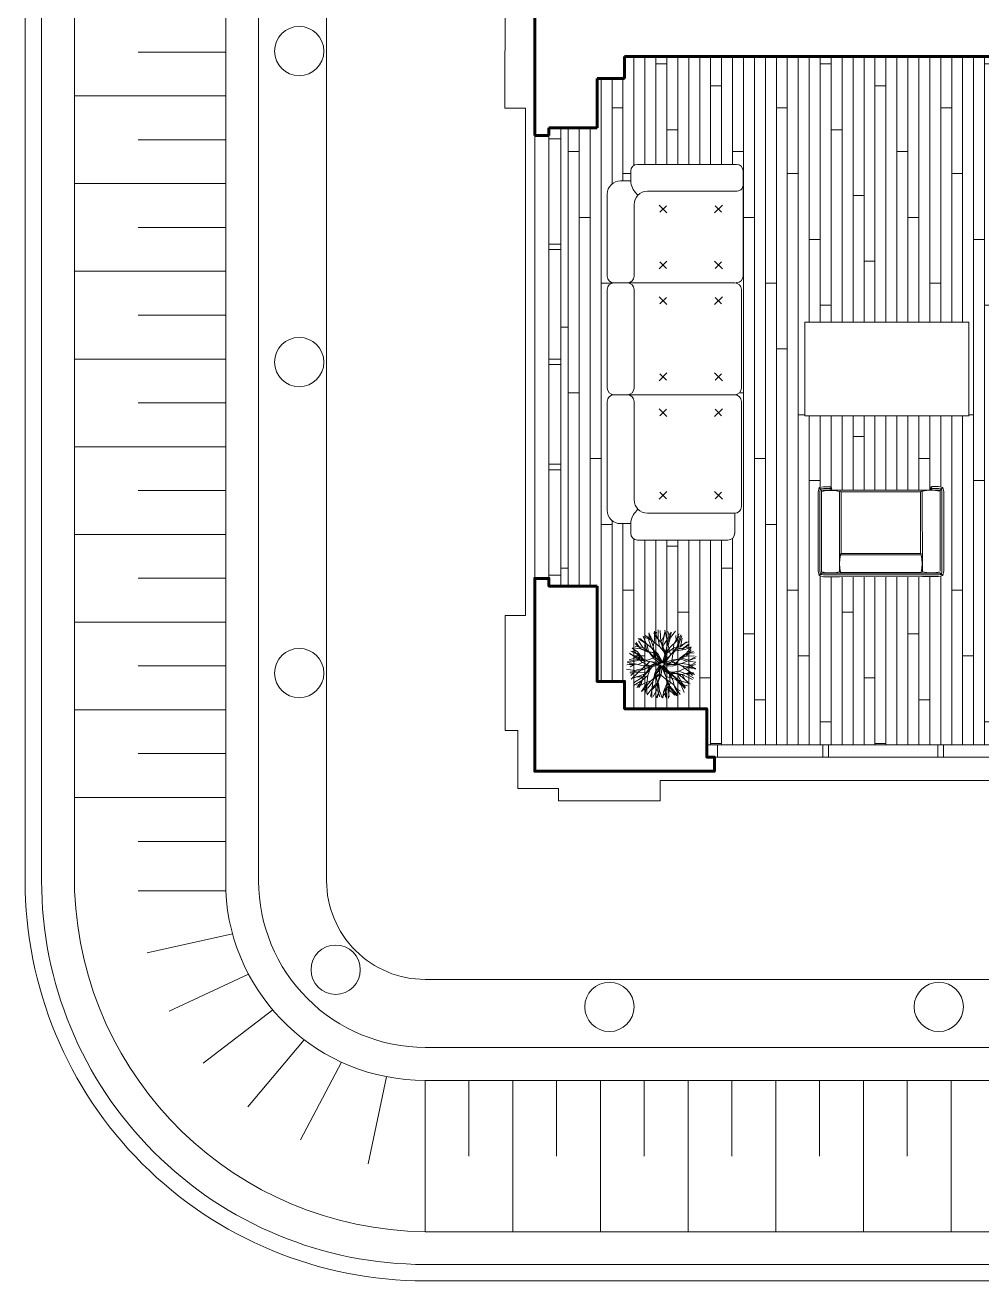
# Model space of a CAD drawing. Header units: millimetres. Extents: x 653176 to 972033, y 753746 to 925850.
# Drawn here: x 722004 to 730736, y 757299 to 768755 of the extents above; entities that cross this region are included whole.
import ezdxf

# ---------------------------------------------------------------- set-up
doc = ezdxf.new("R2010")
doc.units = ezdxf.units.MM
doc.header["$LTSCALE"] = 10
doc.layers.get('0').update_dxf_attribs({"color": 65, "lineweight": 25})
for name, color, linetype, lineweight in [('!_Цоколь', 2, 'Continuous', 30), ('!обводка помещений', 10, 'Continuous', 20), ('wall', 95, 'Continuous', 60), ('Y-DOOR', 3, 'Continuous', 0), ('АР-стилобат', 144, 'Continuous', 13), ('ГЕНПЛАН', 5, 'Continuous', 20), ('ГЕНПЛАН-озеленение', 74, 'Continuous', 20)]:
    doc.layers.add(name, color=color, linetype=linetype, lineweight=lineweight)

# ---------------------------------------------------------------- blocks, each defined once
blk = doc.blocks.new('дерев')
at = {"layer": 'ГЕНПЛАН-озеленение', "lineweight": 0}
for p, q in [((681427, 200663), (681382, 201799)), ((681714, 201880), (681900, 201045)), ((681851, 201956), (682028, 201326)), ((682169, 201541), (682006, 201821)), ((682028, 201326), (682152, 201896)), ((682306, 201313), (682132, 201947)), ((682169, 201541), (682223, 201835)), ((682434, 201214), (682574, 201916)), ((682522, 200867), (682588, 201852)), ((682732, 201375), (682537, 201913)), ((682555, 201360), (682860, 201814)), ((682942, 201064), (683042, 201790)), ((680686, 200450), (680262, 201063)), ((680596, 200307), (680282, 200896)), ((680845, 200361), (680322, 201144)), ((681009, 200613), (680429, 201271)), ((680797, 200784), (680472, 201097)), ((681101, 201176), (680627, 201521)), ((680797, 200784), (680697, 201213)), ((681435, 200855), (680946, 201500)), ((681022, 201528), (681289, 201192)), ((681427, 200663), (681101, 201176)), ((681190, 201178), (681182, 201644)), ((681895, 200638), (681289, 201192)), ((681705, 201105), (681391, 201693)), ((681574, 201367), (681411, 201690)), ((681782, 200022), (681435, 200855)), ((681435, 200855), (681781, 200184)), ((681900, 201045), (681574, 201367)), ((681705, 201105), (681895, 200638)), ((681781, 200184), (681900, 201045)), ((681800, 200872), (682169, 201541)), ((681900, 201045), (681871, 200333)), ((682028, 201326), (682069, 200744)), ((682069, 200744), (682434, 201214)), ((682522, 200867), (682306, 201313)), ((682434, 201214), (682984, 201772)), ((682592, 200026), (682522, 200867)), ((682522, 200867), (682669, 200085)), ((682667, 200805), (682732, 201375)), ((682667, 200805), (683068, 201339)), ((682942, 201064), (682970, 200598)), ((682970, 200598), (683279, 200994)), ((683482, 200989), (683025, 200654)), ((683044, 201290), (683445, 201732)), ((683065, 200608), (683044, 201290)), ((683065, 200608), (683478, 200954)), ((683068, 201339), (683312, 201709)), ((683279, 200994), (683451, 201572)), ((683279, 200994), (683822, 201243)), ((683478, 200954), (683670, 201500)), ((683478, 200954), (684004, 201183)), ((683743, 201441), (683482, 200989)), ((683717, 200611), (684121, 200963)), ((683755, 200804), (684051, 201171)), ((683768, 200166), (684346, 200871)), ((683812, 200637), (684225, 200982)), ((683919, 200787), (683960, 201115)), ((680299, 200031), (679833, 200103)), ((680308, 199716), (679846, 200057)), ((680415, 200164), (679910, 200349)), ((680232, 200182), (679927, 200053)), ((680845, 200361), (679945, 200509)), ((680485, 200095), (679979, 200268)), ((680596, 200307), (680059, 200533)), ((681150, 200139), (680299, 200031)), ((680975, 200202), (680415, 200164)), ((680834, 200330), (680485, 200095)), ((681072, 200353), (680596, 200307)), ((680686, 200450), (681265, 199954)), ((681339, 200486), (680797, 200784)), ((681456, 199916), (680845, 200361)), ((681265, 199954), (681009, 200613)), ((681681, 200131), (681072, 200353)), ((681265, 199954), (681494, 199438)), ((681681, 200131), (681339, 200486)), ((681339, 200486), (681706, 200191)), ((681456, 199916), (681427, 200663)), ((681824, 199720), (681681, 200131)), ((681706, 200191), (681895, 200638)), ((681895, 200638), (681766, 200166)), ((681766, 200166), (681892, 199797)), ((682122, 199467), (681782, 200022)), ((681893, 200330), (681801, 199764)), ((681871, 200333), (681853, 200035)), ((681853, 200035), (682219, 199500)), ((682069, 200744), (681893, 200330)), ((682182, 199569), (682314, 200216)), ((682219, 199500), (682592, 200026)), ((682223, 199523), (682475, 200371)), ((682314, 200216), (682667, 200805)), ((682391, 200149), (682314, 199549)), ((682728, 200008), (682361, 199526)), ((682644, 200066), (682383, 199804)), ((682496, 200315), (682391, 200149)), ((682475, 200371), (682403, 199905)), ((682403, 199905), (682644, 200066)), ((682475, 200371), (683065, 200608)), ((682667, 200805), (682479, 200357)), ((682479, 200357), (682761, 200485)), ((683025, 200654), (682496, 200315)), ((683206, 200006), (682644, 200066)), ((682669, 200085), (682970, 200598)), ((682970, 200598), (682728, 200008)), ((683077, 199860), (683768, 200166)), ((683151, 199557), (683647, 199974)), ((683924, 200259), (683206, 200006)), ((683206, 200006), (683905, 199898)), ((683423, 200013), (683755, 200804)), ((683565, 200133), (683812, 200637)), ((683629, 199676), (684158, 199996)), ((683647, 199974), (683845, 200408)), ((683746, 200191), (683717, 200611)), ((683768, 200166), (684707, 200227)), ((683845, 200408), (684310, 200760)), ((683845, 200408), (684512, 200386)), ((683905, 199898), (684764, 200071)), ((683924, 200259), (684667, 200320)), ((684158, 199996), (684592, 200121)), ((684158, 199996), (684580, 199868)), ((680233, 199172), (679650, 199298)), ((680179, 199168), (679736, 199195)), ((680308, 199716), (679739, 199610)), ((679753, 199702), (680275, 199702)), ((680372, 199523), (679786, 199384)), ((680480, 199197), (679802, 198920)), ((680372, 199523), (679885, 199869)), ((680842, 199088), (680179, 199168)), ((680814, 199531), (680233, 199172)), ((680275, 199702), (680793, 199474)), ((680814, 199531), (680308, 199716)), ((680842, 199088), (680316, 198859)), ((680870, 199454), (680372, 199523)), ((680480, 199197), (680870, 199454)), ((680793, 199474), (681352, 199185)), ((681314, 199139), (680814, 199531)), ((680842, 199088), (681324, 199149)), ((681529, 199077), (680842, 199088)), ((680860, 198931), (681465, 199450)), ((681554, 199412), (680860, 198931)), ((680870, 199454), (681502, 199539)), ((681465, 199450), (680870, 199454)), ((681324, 199149), (681073, 199329)), ((682174, 199344), (681314, 199139)), ((681314, 199139), (681754, 199310)), ((681352, 199185), (681549, 199177)), ((682106, 199411), (681456, 199916)), ((681456, 199916), (681913, 199647)), ((681494, 199438), (681851, 199343)), ((681754, 199310), (681494, 199438)), ((681502, 199539), (682102, 199462)), ((682155, 199286), (681529, 199077)), ((681549, 199177), (682106, 199411)), ((682196, 199352), (681554, 199412)), ((681801, 199764), (682223, 199523)), ((681913, 199647), (681801, 199764)), ((682102, 199462), (681824, 199720)), ((681851, 199343), (682122, 199467)), ((681892, 199797), (682182, 199569)), ((681915, 198768), (682196, 199352)), ((682273, 199285), (681963, 198713)), ((682103, 198921), (682155, 199286)), ((682177, 198859), (682174, 199344)), ((682221, 199014), (682177, 198859)), ((682287, 199270), (682203, 198901)), ((682330, 199300), (682218, 198483)), ((682218, 198483), (682221, 199014)), ((682517, 199112), (682273, 199285)), ((682521, 198712), (682287, 199270)), ((682314, 199549), (683077, 199860)), ((682811, 198933), (682330, 199300)), ((682982, 199456), (682335, 199407)), ((682335, 199407), (682605, 198821)), ((682773, 199637), (682353, 199392)), ((682353, 199392), (682961, 198750)), ((682383, 199804), (682355, 199507)), ((682355, 199507), (683006, 199524)), ((682361, 199526), (682723, 199638)), ((682756, 199542), (682414, 199404)), ((682414, 199404), (682908, 198966)), ((682613, 198756), (682517, 199112)), ((682961, 198750), (682594, 199045)), ((682594, 199045), (682613, 198756)), ((683077, 199860), (682616, 199597)), ((682616, 199597), (682773, 199637)), ((682723, 199638), (683151, 199557)), ((683138, 199466), (682756, 199542)), ((683217, 199274), (682773, 199637)), ((683231, 199291), (682982, 199456)), ((683006, 199524), (683901, 199408)), ((683077, 199860), (683738, 199511)), ((683483, 199118), (683138, 199466)), ((683901, 199408), (683146, 199444)), ((683146, 199444), (683833, 198910)), ((683151, 199557), (683629, 199676)), ((683629, 199676), (683190, 199505)), ((683190, 199505), (683483, 199118)), ((683487, 198915), (683217, 199274)), ((683833, 198910), (683231, 199291)), ((683483, 199118), (684265, 199366)), ((683982, 199050), (683483, 199118)), ((683733, 199084), (684128, 198429)), ((683738, 199511), (684346, 199536)), ((683738, 199511), (684745, 198982)), ((683833, 198910), (684275, 199031)), ((683901, 199408), (684704, 199509)), ((683982, 199050), (684649, 199027)), ((684690, 199429), (684265, 199366)), ((684275, 199031), (684636, 199011)), ((684303, 199459), (684710, 199233)), ((684346, 199536), (684881, 199775)), ((680605, 198682), (679846, 198879)), ((680418, 198714), (679871, 198751)), ((680605, 198682), (679926, 198452)), ((680316, 198859), (679947, 198421)), ((680860, 198931), (679975, 198496)), ((680582, 198522), (680121, 198054)), ((680710, 198275), (680155, 198097)), ((680453, 198289), (680172, 198188)), ((680253, 197806), (680710, 198275)), ((680453, 198289), (680293, 198008)), ((680388, 197726), (681017, 198303)), ((681218, 198304), (680453, 198289)), ((680860, 198931), (680582, 198522)), ((681194, 198601), (680605, 198682)), ((681585, 198085), (680624, 197478)), ((680710, 198275), (681194, 198601)), ((681064, 198105), (680711, 197538)), ((681017, 198303), (680901, 197861)), ((681017, 198303), (681649, 198635)), ((681823, 198632), (681017, 198303)), ((681064, 198105), (681372, 198503)), ((681194, 198601), (681641, 198655)), ((681372, 198503), (681196, 197701)), ((681585, 198085), (681303, 197546)), ((681372, 198503), (681846, 198627)), ((681854, 198563), (681372, 198503)), ((681963, 198713), (681415, 197996)), ((681415, 197996), (681823, 198632)), ((682218, 198483), (681585, 198085)), ((681641, 198655), (682177, 198859)), ((681649, 198635), (681915, 198768)), ((681918, 198571), (681782, 198097)), ((681782, 198097), (681854, 198563)), ((681782, 198097), (681795, 197479)), ((682280, 198299), (681837, 197748)), ((681846, 198627), (682103, 198921)), ((682203, 198901), (681918, 198571)), ((681918, 198571), (682031, 197933)), ((682218, 198483), (682138, 197732)), ((682140, 197550), (682280, 198299)), ((682178, 198108), (682696, 197424)), ((682280, 198299), (682613, 198756)), ((682910, 198207), (682521, 198712)), ((682605, 198821), (683368, 198460)), ((683368, 198460), (682617, 198724)), ((682617, 198724), (682910, 198207)), ((682903, 198759), (682811, 198933)), ((682961, 198750), (682872, 198120)), ((682872, 198120), (682964, 197589)), ((682872, 198120), (683473, 197797)), ((682932, 198131), (682903, 198759)), ((682908, 198966), (683241, 198366)), ((683328, 197998), (682910, 198207)), ((682910, 198207), (683100, 197741)), ((682948, 198753), (682917, 198445)), ((682993, 197568), (682932, 198131)), ((683241, 198366), (682948, 198753)), ((683241, 198366), (683703, 198025)), ((683241, 198366), (683503, 197752)), ((683368, 198460), (683862, 198424)), ((683368, 198460), (684187, 197911)), ((684012, 198659), (683487, 198915)), ((683487, 198915), (683712, 198363)), ((683712, 198363), (683921, 197608)), ((683712, 198363), (684250, 197891)), ((683778, 198185), (684019, 197694)), ((684649, 198654), (683833, 198910)), ((683862, 198424), (684498, 198258)), ((684646, 198497), (684012, 198659)), ((684012, 198659), (684444, 198266)), ((684128, 198429), (684452, 198431)), ((684128, 198429), (684355, 198236)), ((680901, 197861), (680703, 197558)), ((681258, 197623), (680858, 197383)), ((681038, 197302), (681196, 197701)), ((681415, 197996), (681101, 197250)), ((681303, 197546), (681242, 196964)), ((681795, 197479), (681474, 197178)), ((681837, 197748), (681558, 196917)), ((681795, 197479), (681687, 197041)), ((682138, 197732), (681721, 196888)), ((682140, 197550), (681821, 196876)), ((682309, 197544), (681956, 196977)), ((682031, 197933), (682309, 197544)), ((682138, 197732), (682459, 196879)), ((682170, 197738), (682548, 197554)), ((682210, 197924), (682523, 197459)), ((682309, 197544), (682381, 196966)), ((682523, 197459), (682616, 196928)), ((682548, 197554), (682651, 197028)), ((682600, 197291), (682863, 197092)), ((682696, 197424), (682867, 196985)), ((682964, 197589), (682900, 197019)), ((682964, 197589), (683341, 197150)), ((683254, 197116), (682993, 197568)), ((683100, 197741), (683044, 197147)), ((683100, 197741), (683513, 197304)), ((683328, 197998), (683907, 197549)), ((683473, 197797), (683655, 197228)), ((683503, 197752), (683702, 197355)), ((683703, 198025), (684267, 197925))]:
    blk.add_line(p, q, dxfattribs=at)
blk = doc.blocks.new('*U907')
at = {"color": 0, "linetype": 'ByBlock', "lineweight": -2}
for p, q in [((0.2, 0), (0.2, 0.345)), ((0.6, 0), (0.6, 0.345)), ((1, 0), (1, 0.345)), ((1.4, 0), (1.4, 0.345)), ((1.8, 0), (1.8, 0.345)), ((2.2, 0), (2.2, 0.345))]:
    blk.add_line(p, q, dxfattribs=at)
for points in [[(0, 0), (0, 0.69)], [(0.4, 0), (0.4, 0.69)], [(0.8, 0), (0.8, 0.69)], [(1.2, 0), (1.2, 0.69)], [(1.6, 0), (1.6, 0.69)], [(2, 0), (2, 0.69)], [(2.4, 0), (2.4, 0.69)]]:
    blk.add_lwpolyline(points, dxfattribs=at)
blk = doc.blocks.new('*U908')
at = {"color": 0, "linetype": 'ByBlock', "lineweight": -2}
for p, q in [((0.2, 0), (0.2, 0.4)), ((0.6, 0), (0.6, 0.4)), ((1, 0), (1, 0.4)), ((1.4, 0), (1.4, 0.4)), ((1.8, 0), (1.8, 0.4)), ((2.2, 0), (2.2, 0.4)), ((2.6, 0), (2.6, 0.4)), ((3, 0), (3, 0.4)), ((3.4, 0), (3.4, 0.4)), ((3.8, 0), (3.8, 0.4)), ((4.2, 0), (4.2, 0.4))]:
    blk.add_line(p, q, dxfattribs=at)
for points in [[(0, 0), (0, 0.69)], [(0.4, 0), (0.4, 0.69)], [(0.8, 0), (0.8, 0.69)], [(1.2, 0), (1.2, 0.69)], [(1.6, 0), (1.6, 0.69)], [(2, 0), (2, 0.69)], [(2.4, 0), (2.4, 0.69)], [(2.8, 0), (2.8, 0.69)], [(3.2, 0), (3.2, 0.69)], [(3.6, 0), (3.6, 0.69)], [(4, 0), (4, 0.69)]]:
    blk.add_lwpolyline(points, dxfattribs=at)
blk = doc.blocks.new('1 и 2 корпус')
at = {"layer": '!_Цоколь', "color": 250, "lineweight": 20, "ltscale": 100}
for points in [[(17661, -650), (17661, -3089), (-1569, -3089, -0.414214), (-3089, -1569), (-3089, 8050)], [(17041, -836), (17041, -2469), (-1569, -2469, -0.414214), (-2469, -1569), (-2469, 8050)]]:
    blk.add_lwpolyline(points, format="xyb", dxfattribs=at)
for centre in [(-2719, 6000), (-2719, 3163), (-2719, 326), (-2386, -2380), (112, -2719, -74), (3118, -2719, -74)]:
    blk.add_circle(centre, 225, dxfattribs=at)
at = {"color": 250, "lineweight": 20}
for p, q in [((-4769, 7430), (-4769, -1662)), ((-3389, 7430), (-3389, -1662)), ((-3389, -1662), (-4189, -1662)), ((-3326, -2052), (-4107, -2225)), ((-3180, -2420), (-3906, -2757)), ((-2959, -2747), (-3595, -3233)), ((-2672, -3019), (-3188, -3630)), ((-2333, -3223), (-2706, -3931)), ((-1923, -3356), (-2089, -4150)), ((-1570, -3390), (16914, -3390)), ((-1570, -4770), (16332, -4770))]:
    blk.add_line(p, q, dxfattribs=at)
for centre, radius, start, end in [((-1534, -1533), 3237, 182.2812, 269.3671), ((-1572, -1570), 1820, 182.8822, 270.0483)]:
    blk.add_arc(centre, radius, start, end, dxfattribs=at)
at = {"layer": 'ГЕНПЛАН', "color": 250, "lineweight": 20}
for p, q in [((-1608, -5069), (16198, -5069)), ((-1608, -5219), (16763, -5219))]:
    blk.add_line(p, q, dxfattribs=at)
for points in [[(-5219, 7430), (-5220, -1569)], [(-5070, 7430), (-5070, -1599)]]:
    blk.add_lwpolyline(points, dxfattribs=at)
for points in [[(-5220, -1569, 0.414214), (-1570, -5219, 0.414214)], [(-5070, -1569, 0.414214), (-1570, -5069)]]:
    blk.add_lwpolyline(points, format="xyb", dxfattribs=at)
at = {"color": 250, "lineweight": 20, "zscale": 1999.999999999998}
for name, p, xscale, yscale, rotation in [('*U908', (-3389, 7191), -1999.999999999994, 1999.999999999994, 90), ('*U907', (-1570, -3390), -1999.999999999995, 1999.999999999995, 179.9999999999992)]:
    blk.add_blockref(name, p, dxfattribs=dict(at, xscale=xscale, yscale=yscale, rotation=rotation))

msp = doc.modelspace()

# ---------------------------------------------------------------- hatches: boundary and pattern name
at = {"layer": 'Y-DOOR', "lineweight": 5}
h = msp.add_hatch(dxfattribs=at)
h.set_pattern_fill('WOODS_BOARD', color=256, scale=100, angle=90, pattern_type=2)
h.set_pattern_definition([(90, (-40, 2e-15), (-100, 6e-15), []), (180, (-40, 2e-15), (-400, -400), [100, -1400]), (180, (-240, 600), (-400, -400), [100, -1400])])
h.paths.add_polyline_path([(732098.5, 765323.1), (732089.7, 765281.9), (732024.4, 765151.3), (731686.2, 764474.3), (731621, 764343.7), (731593.4, 764311.8), (731550.9, 764324.3), (730907.8, 764645.5), (730876.1, 764671.2), (730876.1, 764671.2), (730886.1, 764710.7), (730911.5, 764761.7), (730911.7, 764764.3), (730923, 764774.2), (730922.1, 764772.4), (730934.5, 764771.6), (730934.3, 764771.2), (730937.9, 764767.1), (730945.9, 764758), (731352.8, 765572.6), (731339.1, 765573.6), (731334.8, 765573.9), (731326.3, 765583.8), (731327.2, 765596.1), (731329.2, 765597.9), (731354.6, 765648.8), (731380.3, 765680.5), (731419.9, 765670.6), (732063, 765349.5), (732098.5, 765323.1)], flags=16)
h.paths.add_polyline_path([(730939.8, 764745.8), (730940.1, 764741.6), (730941.3, 764744.5), (730941.7, 764749.5)], flags=0)
h.paths.add_polyline_path([(730930.4, 764763.3), (730912.6, 764727.7), (730900.6, 764703.5), (730891.5, 764676.3), (730915.1, 764660), (731558.2, 764338.8), (731589.4, 764327.5), (731589.4, 764327.5), (731585.4, 764343.2), (731575, 764348.5), (731574.6, 764348), (730917, 764676.4), (730907.8, 764681.7), (730917.2, 764677), (730917, 764676.4), (731574.6, 764348), (731598.9, 764381.2), (731619.1, 764416.5), (731635.1, 764453.8), (731647.1, 764493.1), (730989.5, 764821.5), (730965.2, 764788.3), (730943.8, 764750.9)], flags=0)
h.paths.add_polyline_path([(731357.6, 765578.5), (731357.1, 765578.6), (731355.6, 765575.1)], flags=0)
h.paths.add_polyline_path([(731335.3, 765573.9), (731335.3, 765573.9), (731335.3, 765573.9)], flags=0)
h.paths.add_polyline_path([(731330.5, 765589.9), (731329.9, 765599.3), (731326.9, 765593.3)], flags=0)
h.paths.add_polyline_path([(731390.9, 765648.9), (731357.1, 765581.1), (731347.7, 765573), (731351, 765579.7), (731358.9, 765584.8), (731390.8, 765648.7), (731390.8, 765648.9)], flags=0)
h.paths.add_polyline_path([(731662.2, 764498.7), (731617.4, 764512.3), (731580.1, 764528.3), (731544.9, 764548.5), (731511.7, 764572.8), (731840.2, 765230.4), (731879.5, 765218.5), (731916.8, 765202.4), (731952.1, 765182.3), (731989.8, 765154.7)], flags=0)
h.paths.add_polyline_path([(731828.1, 765230.4), (731504.4, 764582.4), (731001.5, 764833.5), (731325.2, 765481.5)], flags=0)
h.paths.add_polyline_path([(734958.4, 764416.4), (735312.2, 764416.4, -0.1280666), (735513.8, 764765.5), (735336.9, 765071.9), (735705, 765284.4), (735881.8, 764978, -0.1280666), (736285, 764978), (736461.9, 765284.4), (736830, 765071.9), (736653.1, 764765.5, -0.1280666), (736854.7, 764416.4), (737208.4, 764416.4), (737208.4, 763991.4), (736854.7, 763991.4, -0.1280666), (736653.1, 763642.2), (736830, 763335.8), (736461.9, 763123.3), (736285, 763429.7, -0.1280666), (735881.8, 763429.7), (735705, 763123.3), (735336.9, 763335.8), (735513.8, 763642.2, -0.1280666), (735312.2, 763991.4), (734958.4, 763991.4)], flags=16)
h.paths.add_polyline_path([(730918.7, 764765.4), (730910.8, 764760.3), (730913.8, 764766.3)], flags=0)
h.paths.add_polyline_path([(730617.2, 765189.4), (729121.5, 765189.4), (729121.5, 766046.2), (730617.2, 766046.2)], flags=16)
h.paths.add_polyline_path([(731697.1, 768215.8), (731697.1, 768248.2), (733692.8, 768248.2), (733692.8, 768215.8)], flags=16)
h.paths.add_polyline_path([(730378.2, 764536), (730387, 764496.1), (730387.7, 763777.3), (730380, 763733.7), (730380, 763733.7), (730339.2, 763723.2), (730193.2, 763723.1), (729436.4, 763722.6), (729290.4, 763722.4), (729249.5, 763732.9), (729241.8, 763776.4), (729241.1, 764495.3), (729249.9, 764535.1), (729249.9, 764535.1), (729289.7, 764543.9), (729346.7, 764544), (729349.1, 764545), (729363, 764539.3), (729361, 764539.3), (729365.8, 764527.8), (729365.4, 764527.8), (729363.3, 764522.8), (729358.7, 764511.6), (730269.4, 764512.3), (730264.1, 764525), (730262.5, 764529), (730267.5, 764541), (730278.9, 764545.7), (730281.4, 764544.7), (730338.3, 764544.7)], flags=16)
h.paths.add_polyline_path([(729345.1, 764511.5), (729341.5, 764509.4), (729344.7, 764509.6), (729349.2, 764511.5)], flags=0)
h.paths.add_polyline_path([(729356.6, 764527.8), (729316.8, 764527.7), (729289.7, 764527.7), (729261.4, 764523.7), (729257.3, 764495.3), (729258, 763776.4), (729261.8, 763743.5), (729261.8, 763743.5), (729274.1, 763754), (729274.1, 763765.7), (729273.5, 763765.8), (729272.9, 764500.9), (729273.5, 764511.5), (729273.5, 764501), (729272.9, 764500.9), (729273.5, 763765.8), (729314.1, 763759), (729354.6, 763756.7), (729395.2, 763759), (729435.7, 763766), (729435, 764501), (729394.5, 764507.9), (729351.5, 764510.3)], flags=0)
h.paths.add_polyline_path([(730276.8, 764510.6), (730276.6, 764511.1), (730272.8, 764510.8)], flags=0)
h.paths.add_polyline_path([(730262.7, 764528.5), (730262.7, 764528.5), (730262.7, 764528.5)], flags=0)
h.paths.add_polyline_path([(730274.9, 764539.9), (730283, 764544.7), (730276.3, 764544.7)], flags=0)
h.paths.add_polyline_path([(730354.6, 764512.3), (730278.9, 764512.2), (730267.4, 764517), (730274.9, 764517), (730283, 764512.3), (730354.5, 764512.3), (730354.6, 764512.4)], flags=0)
h.paths.add_polyline_path([(730175.6, 764496.2), (730176.1, 763934.1), (729451.8, 763933.5), (729451.2, 764495.6)], flags=0)
h.paths.add_polyline_path([(729447.5, 763755), (729439.6, 763801.1), (729437.3, 763841.6), (729439.5, 763882.2), (729446.4, 763922.7), (730181.5, 763923.3), (730188.4, 763882.7), (730190.7, 763842.2), (730188.5, 763801.7), (730180.7, 763755.5)], flags=0)
h.paths.add_polyline_path([(729345.1, 764544), (729351.8, 764544), (729353.2, 764539.2)], flags=0)
h.paths.add_polyline_path([(728540.9, 765444.1, -0.3377328), (728495.9, 765385.1), (728495.9, 765380.8, -0.3377328), (728540.9, 765321.7), (728540.9, 764975), (728540.9, 764362.9, -0.4142136), (728479.7, 764301.7), (728479.7, 764118.1, -0.4142136), (728418.4, 764056.9), (727592.4, 764056.9, -0.4142136), (727531.2, 764118.1), (727531.2, 764195.2, -0.015524), (727531.5, 764206.6), (727439.2, 764206.6, -0.4142136), (727316.8, 764329), (727316.8, 764975), (727316.8, 765321.7, -0.4142136), (727378, 765382.9, -0.4142136), (727316.8, 765444.1), (727316.8, 765750.2), (727316.8, 766341.8, -0.4142136), (727378, 766403, -0.4142136), (727316.8, 766464.2), (727316.8, 767212.2, -0.4142136), (727439.2, 767334.6), (727531.5, 767334.6, -0.015524), (727531.2, 767346), (727531.2, 767423.1, -0.4142136), (727592.4, 767484.3), (728495.9, 767484.3, -0.4142136), (728557.1, 767423.1), (728557.1, 767306.6, -0.0506799), (728557.1, 767294.2), (728557.1, 766772.4), (728557.1, 766466.4, -0.4142136), (728495.9, 766405.1), (728495.9, 766400.8, -0.3377328), (728540.9, 766341.8), (728540.9, 765750.2)], flags=16)
h.paths.add_polyline_path([(732233.1, 766539.6), (732896.8, 766539.6), (732946.4, 766725), (732282.8, 766725)], flags=24)
h.paths.add_polyline_path([(732558.4, 768017.8), (732823.2, 768017.8), (732872.9, 768203.2), (732608, 768203.2)], flags=24)
edge = h.paths.add_edge_path()
edge.add_line((731424.5, 768467.4), (727474.5, 768467.4))
edge.add_line((727474.5, 768467.4), (727474.5, 768267.6))
edge.add_line((727474.5, 768267.6), (727224.5, 768267.6))
edge.add_line((727224.5, 768267.6), (727224.5, 767817.6))
edge.add_line((727224.5, 767817.6), (726894.5, 767817.6))
edge.add_line((726894.5, 767817.6), (726894.5, 763637.6))
edge.add_line((726894.5, 763637.6), (727224.5, 763637.6))
edge.add_line((727224.5, 763637.6), (727224.5, 762767.6))
edge.add_line((727224.5, 762767.6), (727474.5, 762767.6))
edge.add_line((727474.5, 762767.6), (727474.5, 762517.6))
edge.add_line((727474.5, 762517.6), (728224.5, 762517.6))
edge.add_line((728224.5, 762517.6), (728224.5, 762187.6))
edge.add_line((728224.5, 762187.6), (732404.5, 762187.6))
edge.add_line((732404.5, 762187.6), (732404.5, 762517.6))
edge.add_line((732404.5, 762517.6), (733574.5, 762517.6))
edge.add_line((733574.5, 762517.6), (733574.5, 762767.6))
edge.add_line((733574.5, 762767.6), (734074.5, 762767.6))
edge.add_line((734074.5, 762767.6), (734074.5, 762517.6))
edge.add_line((734074.5, 762517.6), (734414.5, 762517.6))
edge.add_line((734414.5, 762517.6), (734414.5, 762187.6))
edge.add_line((734414.5, 762187.6), (738594.5, 762187.6))
edge.add_line((738594.5, 762187.6), (738594.5, 762517.6))
edge.add_line((738594.5, 762517.6), (739240.9, 762517.6))
edge.add_line((739240.9, 762517.6), (739240.9, 762736.2))
edge.add_line((739240.9, 762736.2), (739234.1, 762737.9))
edge.add_line((739234.1, 762737.9), (739219, 762755.1))
edge.add_line((739219, 762755.1), (739222.5, 762761.6))
edge.add_line((739222.5, 762761.6), (739213.7, 762786.2))
edge.add_line((739213.7, 762786.2), (739210.6, 762815.1))
edge.add_line((739210.6, 762815.1), (739215, 762856.4))
edge.add_line((739215, 762856.4), (739207.2, 762835.5))
edge.add_line((739207.2, 762835.5), (739208.6, 762848))
edge.add_line((739208.6, 762848), (739219, 762875.2))
edge.add_line((739219, 762875.2), (739240.9, 762900))
edge.add_line((739240.9, 762900), (739240.9, 763160.8))
edge.add_line((739240.9, 763160.8), (739231, 763159.5))
edge.add_line((739231, 763159.5), (739231, 763159.5))
edge.add_line((739231, 763159.5), (739216.2, 763157.8))
edge.add_line((739216.2, 763157.8), (739202.9, 763156.4))
edge.add_line((739202.9, 763156.4), (739200.3, 763176.2))
edge.add_line((739200.3, 763176.2), (739207, 763179.9))
edge.add_line((739207, 763179.9), (739231, 763177.4))
edge.add_line((739231, 763177.4), (739231, 763177.3))
edge.add_line((739231, 763177.3), (739240.9, 763175.9))
edge.add_line((739240.9, 763175.9), (739240.9, 763656.1))
edge.add_line((739240.9, 763656.1), (739240.7, 763656.1))
edge.add_line((739240.7, 763656.1), (739240.7, 763850.8))
edge.add_line((739240.7, 763850.8), (739228.7, 763850.8))
edge.add_line((739228.7, 763850.8), (739228.7, 763882.4))
edge.add_line((739228.7, 763882.4), (739230.1, 763956.1))
edge.add_line((739230.1, 763956.1), (739228.7, 763956.1))
edge.add_line((739228.7, 763956.1), (739228.7, 764000.4))
edge.add_line((739228.7, 764000.4), (739230.3, 764000))
edge.add_line((739230.3, 764000), (739215.2, 764017.1))
edge.add_line((739215.2, 764017.1), (739204.8, 764044.4))
edge.add_line((739204.8, 764044.4), (739201.1, 764077.2))
edge.add_line((739201.1, 764077.2), (739204.8, 764110.1))
edge.add_line((739204.8, 764110.1), (739215.2, 764137.3))
edge.add_line((739215.2, 764137.3), (739230.3, 764154.5))
edge.add_line((739230.3, 764154.5), (739240.7, 764157.1))
edge.add_line((739240.7, 764157.1), (739240.7, 764166.6))
edge.add_line((739240.7, 764166.6), (739228.7, 764166.6))
edge.add_line((739228.7, 764166.6), (739228.7, 764198.2))
edge.add_line((739228.7, 764198.2), (739231.6, 764271.8))
edge.add_line((739231.6, 764271.8), (739228.7, 764271.8))
edge.add_line((739228.7, 764271.8), (739228.7, 764303.4))
edge.add_line((739228.7, 764303.4), (739241.1, 764504.4))
edge.add_line((739241.1, 764504.4), (739241.1, 764680.9))
edge.add_line((739241.1, 764680.9), (739230.7, 764683.6))
edge.add_line((739230.7, 764683.6), (739215.6, 764700.7))
edge.add_line((739215.6, 764700.7), (739205.2, 764728))
edge.add_line((739205.2, 764728), (739201.5, 764760.8))
edge.add_line((739201.5, 764760.8), (739205.2, 764793.7))
edge.add_line((739205.2, 764793.7), (739215.6, 764820.9))
edge.add_line((739215.6, 764820.9), (739230.7, 764838.1))
edge.add_line((739230.7, 764838.1), (739241.1, 764840.7))
edge.add_line((739241.1, 764840.7), (739241.1, 765207.2))
edge.add_line((739241.1, 765207.2), (739230.7, 765209.8))
edge.add_line((739230.7, 765209.8), (739215.6, 765226.9))
edge.add_line((739215.6, 765226.9), (739205.2, 765254.2))
edge.add_line((739205.2, 765254.2), (739201.5, 765287))
edge.add_line((739201.5, 765287), (739205.2, 765319.9))
edge.add_line((739205.2, 765319.9), (739215.6, 765347.2))
edge.add_line((739215.6, 765347.2), (739230.7, 765364.3))
edge.add_line((739230.7, 765364.3), (739241.1, 765366.9))
edge.add_line((739241.1, 765366.9), (739241.1, 765499))
edge.add_line((739241.1, 765499), (739227.3, 765519.7))
edge.add_line((739227.3, 765519.7), (739204.7, 765519.7))
edge.add_line((739204.7, 765519.7), (739205.5, 765530.2))
edge.add_line((739205.5, 765530.2), (739231.3, 765530.2))
edge.add_line((739231.3, 765530.2), (739233.1, 765539.2))
edge.add_line((739233.1, 765539.2), (739241.8, 765552.4))
edge.add_line((739241.8, 765552.4), (739241.8, 765680.7))
edge.add_line((739241.8, 765680.7), (739231.5, 765683.3))
edge.add_line((739231.5, 765683.3), (739216.3, 765700.5))
edge.add_line((739216.3, 765700.5), (739205.9, 765727.7))
edge.add_line((739205.9, 765727.7), (739202.3, 765760.6))
edge.add_line((739202.3, 765760.6), (739205.9, 765793.4))
edge.add_line((739205.9, 765793.4), (739216.3, 765820.6))
edge.add_line((739216.3, 765820.6), (739231.5, 765837.8))
edge.add_line((739231.5, 765837.8), (739241.8, 765840.4))
edge.add_line((739241.8, 765840.4), (739241.8, 766097.6))
edge.add_line((739241.8, 766097.6), (739231.5, 766100.3))
edge.add_line((739231.5, 766100.3), (739216.3, 766117.4))
edge.add_line((739216.3, 766117.4), (739205.9, 766144.6))
edge.add_line((739205.9, 766144.6), (739202.3, 766177.5))
edge.add_line((739202.3, 766177.5), (739205.9, 766210.3))
edge.add_line((739205.9, 766210.3), (739216.3, 766237.5))
edge.add_line((739216.3, 766237.5), (739231.5, 766254.7))
edge.add_line((739231.5, 766254.7), (739241.8, 766257.3))
edge.add_line((739241.8, 766257.3), (739241.8, 766397.6))
edge.add_line((739241.8, 766397.6), (739214.5, 766397.6))
edge.add_line((739214.5, 766397.6), (739214.5, 768766.6))
edge.add_line((739214.5, 768766.6), (738414.6, 769228.4))
edge.add_arc((739068.6, 768767.6), 800, 144.83153, 180)
edge.add_arc((737468.6, 768767.6), 800, 360, 395.16847)
edge.add_line((738122.6, 769228.4), (737324.5, 768767.6))
edge.add_line((737324.5, 768767.6), (737324.5, 768667.6))
edge.add_line((737324.5, 768667.6), (737074.5, 768667.6))
edge.add_line((737074.5, 768667.6), (737074.5, 768067.6))
edge.add_line((737074.5, 768067.6), (734074.5, 768067.6))
edge.add_line((734074.5, 768067.6), (734074.5, 766306.4))
edge.add_line((734074.5, 766306.4), (731276.6, 766306.4))
edge.add_line((731276.6, 766306.4), (731276.6, 768256.4))
edge.add_line((731276.6, 768256.4), (734074.5, 768256.4))
edge.add_line((734074.5, 768256.4), (734074.5, 768267.6))
edge.add_line((734074.5, 768267.6), (731424.5, 768267.6))
edge.add_line((731424.5, 768267.6), (731424.5, 768467.4))

# ---------------------------------------------------------------- linework, layer by layer
at = {"layer": '!обводка помещений', "color": 7}
for p, q in [((726654.5, 769297.6), (726654.5, 767747.6)), ((726894.5, 767817.6), (726974.5, 767817.6)), ((726654.5, 767747.6), (726654.5, 763707.6)), ((726654.5, 763707.6), (726654.5, 761947.6)), ((726654.5, 763707.6), (726784.5, 763707.6)), ((727224.5, 763637.6), (727224.5, 762767.6)), ((727474.5, 762517.6), (728224.5, 762517.6)), ((728224.5, 762187.6), (728224.5, 762517.6)), ((728294.5, 761947.6), (728294.5, 762077.6)), ((726654.5, 761947.6), (728294.5, 761947.6))]:
    msp.add_line(p, q, dxfattribs=at)
at = {"layer": '!обводка помещений', "color": 7, "linetype": 'Continuous'}
for p, q in [((726784.5, 767717.6), (726894.5, 767717.6)), ((726784.5, 767717.6), (726894.5, 767717.6)), ((726784.5, 763737.6), (726894.5, 763737.6)), ((726784.5, 763737.6), (726894.5, 763737.6)), ((728324.5, 762187.6), (728324.5, 762077.6)), ((728324.5, 762187.6), (728324.5, 762077.6))]:
    msp.add_line(p, q, dxfattribs=at)
at = {"layer": '!обводка помещений', "lineweight": 13}
for p, q in [((727592.4, 767484.3), (728495.9, 767484.3)), ((727439.2, 767334.6), (727531.5, 767334.6)), ((727531.2, 767346), (727531.2, 767423.1)), ((727316.8, 766464.2), (727316.8, 767212.2)), ((728502.4, 767239.5), (727684, 767239.5)), ((728557.1, 767303.6), (728557.1, 766772.4)), ((727561.6, 767117.1), (727561.6, 766770.2)), ((727862, 767041), (727791.4, 767111.6)), ((727857.6, 767107.1), (727798, 767047.6)), ((728296.7, 767041), (728367.3, 767111.6)), ((728301.2, 767107.1), (728360.7, 767047.6)), ((727561.6, 766770.2), (727561.6, 766464.2)), ((728557.1, 766772.4), (728557.1, 766466.4)), ((727862, 766601.4), (727791.4, 766530.9)), ((727857.6, 766535.3), (727798, 766594.8)), ((728296.7, 766601.4), (728367.3, 766530.9)), ((728301.2, 766535.3), (728360.7, 766594.8)), ((728479.7, 766403), (727378, 766403)), ((727316.8, 765750.2), (727316.8, 766341.8)), ((727561.6, 766341.8), (727561.6, 765750.2)), ((728540.9, 766341.8), (728540.9, 765750.2)), ((727862, 766204.5), (727791.4, 766275)), ((727857.6, 766270.6), (727798, 766211.1)), ((728296.7, 766204.5), (728367.3, 766275)), ((728301.2, 766270.6), (728360.7, 766211.1)), ((727316.8, 765444.1), (727316.8, 765750.2)), ((727561.6, 765444.1), (727561.6, 765750.2)), ((728540.9, 765750.2), (728540.9, 765444.1)), ((727862, 765581.4), (727791.4, 765510.9)), ((727857.6, 765515.3), (727798, 765574.8)), ((728296.7, 765581.4), (728367.3, 765510.9)), ((728301.2, 765515.3), (728360.7, 765574.8)), ((727316.8, 764975), (727316.8, 765321.7)), ((727561.6, 764975), (727561.6, 765321.7)), ((727862, 765184.5), (727791.4, 765255)), ((727857.6, 765250.6), (727798, 765191.1)), ((728296.7, 765184.5), (728367.3, 765255)), ((728301.2, 765250.6), (728360.7, 765191.1)), ((728540.9, 765321.7), (728540.9, 764975)), ((727316.8, 764329), (727316.8, 764975)), ((727561.6, 764424.1), (727561.6, 764975)), ((728540.9, 764975), (728540.9, 764362.9)), ((727862, 764500.2), (727791.4, 764429.6)), ((727857.6, 764434.1), (727798, 764493.6)), ((728296.7, 764500.2), (728367.3, 764429.6)), ((728301.2, 764434.1), (728360.7, 764493.6)), ((729241.1, 764495.3), (729249.9, 764535.1)), ((729241.1, 764495.3), (729241.8, 763776.4)), ((729249.9, 764535.1), (729289.7, 764543.9)), ((729249.9, 764535.1), (729253.3, 764531.8)), ((729269.5, 764515.6), (729253.3, 764531.8)), ((729257.3, 764495.3), (729261.4, 764523.7)), ((729258, 763776.4), (729257.3, 764495.3)), ((729261.4, 764523.7), (729289.7, 764527.7)), ((729272.9, 764512.2), (729269.5, 764515.6)), ((729313.4, 764507.8), (729272.9, 764500.9)), ((729272.9, 764500.9), (729273.5, 763765.8)), ((729273.5, 764511.5), (729288.5, 764511.5)), ((729273.5, 764501), (729273.5, 764511.5)), ((729289.7, 764543.9), (729345.1, 764544)), ((729289.7, 764527.7), (729316.8, 764527.7)), ((729349.2, 764511.5), (729289.7, 764511.5)), ((729353.9, 764510.1), (729313.4, 764507.8)), ((729316.8, 764527.7), (729356.6, 764527.8)), ((729349.1, 764544), (729345.1, 764544)), ((729345.1, 764544), (729353.2, 764539.2)), ((729353.2, 764516.3), (729345.1, 764511.5)), ((729349.1, 764545), (729346.7, 764544)), ((729349.1, 764545), (729349.1, 764544)), ((729360.6, 764540.3), (729349.1, 764545)), ((729360.7, 764516.3), (729349.2, 764511.5)), ((729349.4, 764511.6), (729360.7, 764516.3)), ((730278.7, 764512.3), (729349.4, 764511.6)), ((729353.2, 764539.2), (729360.6, 764539.3)), ((729353.2, 764539.2), (729356.6, 764527.8)), ((729356.6, 764527.8), (729353.2, 764516.3)), ((729360.7, 764516.3), (729353.2, 764516.3)), ((729394.5, 764507.9), (729353.9, 764510.1)), ((729356.6, 764527.8), (729365.4, 764527.8)), ((729360.6, 764539.3), (729360.6, 764540.3)), ((729365.4, 764528.8), (729360.6, 764540.3)), ((729365.4, 764527.8), (729360.7, 764516.3)), ((729363.3, 764522.7), (729365.4, 764527.8)), ((729365.4, 764527.8), (729365.4, 764528.8)), ((729365.4, 764527.8), (729365.4, 764527.9)), ((729435, 764501), (729394.5, 764507.9)), ((729435.7, 763766), (729435, 764501)), ((729442.2, 764502.6), (729451.2, 764495.6)), ((730175.6, 764496.2), (729451.2, 764495.6)), ((729451.2, 764495.6), (729451.8, 763933.5)), ((730175.6, 764496.2), (730182.3, 764501.5)), ((730176.1, 763934.1), (730175.6, 764496.2)), ((730182.3, 764501.5), (730184.6, 764503.2)), ((730232.3, 764508.5), (730191.8, 764501.6)), ((730191.8, 764501.6), (730192.4, 763766.5)), ((730272.8, 764510.8), (730232.3, 764508.5)), ((730262.7, 764529.5), (730267.5, 764541)), ((730262.7, 764528.5), (730262.7, 764529.5)), ((730262.7, 764528.5), (730262.7, 764528.5)), ((730264.8, 764523.5), (730262.7, 764528.5)), ((730262.7, 764528.5), (730267.4, 764517)), ((730271.5, 764528.5), (730262.7, 764528.5)), ((730267.4, 764517), (730274.9, 764517)), ((730267.4, 764517), (730278.7, 764512.3)), ((730278.9, 764512.2), (730267.4, 764517)), ((730267.5, 764541), (730278.9, 764545.7)), ((730267.5, 764541), (730267.5, 764540)), ((730267.5, 764540), (730274.9, 764539.9)), ((730274.9, 764539.9), (730271.5, 764528.5)), ((730271.5, 764528.5), (730311.3, 764528.5)), ((730274.9, 764517), (730271.5, 764528.5)), ((730313.4, 764508.6), (730272.8, 764510.8)), ((730283, 764544.7), (730274.9, 764539.9)), ((730274.9, 764517), (730283, 764512.3)), ((730278.9, 764545.7), (730281.4, 764544.7)), ((730278.9, 764545.7), (730279, 764544.7)), ((730354.6, 764512.3), (730278.9, 764512.2)), ((730279, 764544.7), (730283, 764544.7)), ((730283, 764544.7), (730338.3, 764544.7)), ((730311.3, 764528.5), (730338.4, 764528.5)), ((730353.9, 764501.7), (730313.4, 764508.6)), ((730338.3, 764544.7), (730378.2, 764536)), ((730338.4, 764528.5), (730366.7, 764524.5)), ((730355.3, 763777.2), (730354.6, 764512.3)), ((730358.6, 764516.4), (730355.2, 764513.1)), ((730366.7, 764524.5), (730358.6, 764516.4)), ((730366.7, 764524.5), (730378.2, 764536)), ((730370.8, 764496.1), (730366.7, 764524.5)), ((730371.5, 763777.3), (730370.8, 764496.1)), ((730378.2, 764536), (730387, 764496.1)), ((730387, 764496.1), (730387.7, 763777.3)), ((728479.7, 764301.7), (727684, 764301.7)), ((728479.7, 764301.7), (728479.7, 764118.1)), ((727531.5, 764206.6), (727439.2, 764206.6)), ((727531.2, 764118.1), (727531.2, 764195.2)), ((728418.4, 764056.9), (727592.4, 764056.9)), ((729437.3, 763841.6), (729439.5, 763882.2)), ((729439.5, 763882.2), (729446.4, 763922.7)), ((729442.7, 763926.5), (729451.8, 763933.5)), ((729446.4, 763922.7), (730181.5, 763923.3)), ((729451.8, 763933.5), (730176.1, 763934.1)), ((730176.1, 763934.1), (730185.1, 763927.1)), ((730181.5, 763923.3), (730188.4, 763882.7)), ((730188.4, 763882.7), (730190.7, 763842.2)), ((729241.8, 763776.4), (729249.5, 763732.9)), ((729261.8, 763743.5), (729258, 763776.4)), ((729273.5, 763765.8), (729314.1, 763759)), ((729274.1, 763754), (729274.1, 763765.7)), ((729274.2, 763754.9), (729274.2, 763765.7)), ((729314.1, 763759), (729354.6, 763756.7)), ((729354.6, 763756.7), (729395.2, 763759)), ((729395.2, 763759), (729435.7, 763766)), ((729439.6, 763801.1), (729437.3, 763841.6)), ((729446.5, 763760.6), (729439.6, 763801.1)), ((730181.6, 763761.1), (729446.5, 763760.6)), ((730188.5, 763801.7), (730181.6, 763761.1)), ((730190.7, 763842.2), (730188.5, 763801.7)), ((730192.4, 763766.5), (730233, 763759.7)), ((730233, 763759.7), (730273.5, 763757.4)), ((730273.5, 763757.4), (730314.1, 763759.7)), ((730314.1, 763759.7), (730354.6, 763766.7)), ((730367.7, 763744.3), (730371.5, 763777.3)), ((730387.7, 763777.3), (730380, 763733.7)), ((729249.5, 763732.9), (729274.1, 763754)), ((729249.5, 763732.9), (729290.4, 763722.4)), ((729261.8, 763743.5), (729290.4, 763738.6)), ((729436.4, 763755), (729274.2, 763754.9)), ((729290.4, 763738.6), (729436.4, 763738.7)), ((729290.4, 763722.4), (729436.4, 763722.5)), ((729436.4, 763755), (730193.1, 763755.6)), ((729436.4, 763738.8), (730193.1, 763739.3)), ((730193.1, 763723.1), (729436.4, 763722.6)), ((730193.1, 763755.6), (730355.3, 763755.7)), ((730193.1, 763739.3), (730339.1, 763739.4)), ((730339.2, 763723.2), (730193.2, 763723.1)), ((730339.1, 763739.4), (730367.7, 763744.3)), ((730339.2, 763723.2), (730380, 763733.7)), ((730355.4, 763754.9), (730359, 763751.8)), ((730359, 763751.8), (730376.4, 763736.8)), ((730380, 763733.7), (730376.4, 763736.8))]:
    msp.add_line(p, q, dxfattribs=at)
at = {"layer": '!обводка помещений', "color": 7, "lineweight": 20}
msp.add_lwpolyline([(726384.6, 772156.6), (726570.5, 772156.6), (726570.5, 769048.6), (726384.5, 769048.6), (726383.5, 767996.6), (726569.5, 767996.6), (726569.5, 763368.5), (726384.5, 763368.5), (726384.5, 762319.5), (726499.5, 762319.5), (726499.5, 761791.6), (726871.5, 761791.6), (726871.5, 761676.6), (727800.5, 761676.6), (727800.5, 761862.6), (732884.5, 761862.6), (732884.5, 761676.6), (733936.5, 761676.6), (733936.5, 761862.6), (738839.5, 761862.6)], dxfattribs=at)
at = {"layer": '!обводка помещений', "color": 7}
for points in [[(726894.5, 767817.6), (726784.5, 767817.6), (726784.5, 763637.6), (726894.5, 763637.6)], [(726894.5, 766707.6), (726784.5, 766707.6), (726784.5, 766757.6), (726894.5, 766757.6)], [(726894.5, 765657.6), (726784.5, 765657.6), (726784.5, 765707.6), (726894.5, 765707.6)], [(726894.5, 764697.9), (726784.5, 764697.9), (726784.5, 764747.9), (726894.5, 764747.9)], [(728224.5, 762077.6), (732404.5, 762077.6), (732404.5, 762187.6), (728224.5, 762187.6)], [(729284.5, 762077.6), (729334.5, 762077.6), (729334.5, 762187.6), (729284.5, 762187.6)], [(730334.5, 762077.6), (730384.5, 762077.6), (730384.5, 762187.6), (730334.5, 762187.6)]]:
    msp.add_lwpolyline(points, close=True, dxfattribs=at)
at = {"layer": '!обводка помещений', "color": 7, "linetype": 'Continuous'}
for points in [[(726784.5, 763637.6), (726894.5, 763637.6), (726894.5, 767817.6), (726784.5, 767817.6)], [(726784.5, 763637.6), (726894.5, 763637.6), (726894.5, 767817.6), (726784.5, 767817.6)], [(732404.5, 762187.6), (732404.5, 762077.6), (728224.5, 762077.6), (728224.5, 762187.6)], [(732404.5, 762187.6), (732404.5, 762077.6), (728224.5, 762077.6), (728224.5, 762187.6)]]:
    msp.add_lwpolyline(points, close=True, dxfattribs=at)
at = {"layer": '!обводка помещений', "lineweight": 13}
for points in [[(727531.5, 767334.6, 0.1828238), (727584.9, 767216.1), (727597.4, 767203.6)], [(728495.9, 766400.8), (728495.9, 766405.1, -0.4142136)], [(728495.9, 765380.8), (728495.9, 765385.1, -0.4142136)], [(727597.4, 764337.6), (727584.9, 764325.1, 0.1828238), (727531.5, 764206.6, 0.1828238)]]:
    msp.add_lwpolyline(points, format="xyb", dxfattribs=at)
for points in [[(728557.1, 767423.1), (728557.1, 767294.2)], [(728557.1, 767423.1), (728557.1, 767294.2)], [(728479.7, 765382.9), (727378, 765382.9)]]:
    msp.add_lwpolyline(points, dxfattribs=at)
msp.add_lwpolyline([(729121.5, 765189.4), (730617.2, 765189.4), (730617.2, 766046.2), (729121.5, 766046.2)], close=True, dxfattribs=at)
for centre, radius, start, end in [((727592.4, 767423.1), 61.2, 90, 180), ((728495.9, 767423.1), 61.2, 0, 90), ((727439.2, 767212.2), 122.4, 90, 180), ((727714.8, 767346), 183.6, 180, 183.55755), ((727684, 767117.1), 122.4, 90, 180), ((727684, 767117.1), 122.4, 90, 180), ((728496.2, 767300.4), 61.2, 275.80253, 5.80253), ((727378, 766464.2), 61.2, 180, 270), ((727378, 766341.8), 61.2, 90, 180), ((727500.4, 766464.2), 61.2, 270, 0), ((727500.4, 766341.8), 61.2, 0, 90), ((728479.7, 766341.8), 61.2, 0, 90), ((728495.9, 766466.4), 61.2, 270, 0), ((727378, 765444.1), 61.2, 180, 270), ((727378, 765321.7), 61.2, 90, 180), ((727500.4, 765444.1), 61.2, 270, 0), ((727500.4, 765321.7), 61.2, 0, 90), ((728479.7, 765444.1), 61.2, 270, 0), ((728479.7, 765321.7), 61.2, 0, 90), ((727684, 764424.1), 122.4, 180, 270), ((727684, 764424.1), 122.4, 180, 270), ((728479.7, 764362.9), 61.2, 270, 0), ((727439.2, 764329), 122.4, 180, 270), ((727714.8, 764195.2), 183.6, 176.44245, 180), ((727592.4, 764118.1), 61.2, 180, 270), ((728418.4, 764118.1), 61.2, 270, 0)]:
    msp.add_arc(centre, radius, start, end, dxfattribs=at)
at = {"layer": 'wall'}
for p, q in [((726654.5, 769297.6), (726654.5, 767747.6)), ((727474.5, 768267.6), (727474.5, 768467.4)), ((729473.4, 768467.4), (727474.5, 768467.4)), ((731428, 768467.4), (727478, 768467.4)), ((727224.5, 767817.6), (727224.5, 768267.6)), ((727224.5, 768267.6), (727474.5, 768267.6)), ((726784.5, 767747.6), (726784.5, 767817.6)), ((726784.5, 767817.6), (727224.5, 767817.6)), ((726654.5, 767747.6), (726784.5, 767747.6)), ((726654.5, 767747.6), (726784.5, 767747.6)), ((726894.5, 763637.6), (727224.5, 763637.6))]:
    msp.add_line(p, q, dxfattribs=at)
msp.add_lwpolyline([(727224.5, 763637.6), (726784.5, 763637.6), (726784.5, 763707.6), (726654.5, 763707.6), (726654.5, 761947.6), (728294.5, 761947.6), (728294.5, 762077.6), (728224.5, 762077.6), (728224.5, 762517.6), (727474.5, 762517.6), (727474.5, 762767.6), (727224.5, 762767.6), (727224.5, 763637.6)], dxfattribs=at)
at = {"layer": 'АР-стилобат', "color": 7, "lineweight": 20}
msp.add_lwpolyline([(722154.5, 769947.6), (722154.5, 760918.6)], dxfattribs=at)

# ---------------------------------------------------------------- block references
at = {"layer": '!обводка помещений', "color": 0, "linetype": 'Continuous', "lineweight": 20}
msp.add_blockref('1 и 2 корпус', (727224.5, 762517.6), dxfattribs=at)
at = {"layer": 'ГЕНПЛАН-озеленение', "color": 7, "lineweight": 5, "xscale": -0.1232000010914107, "yscale": 0.1232000010914107, "zscale": 0.1232000010914107, "rotation": 15.51727327471539}
msp.add_blockref('дерев', (815379.1, 761736.9), dxfattribs=at)

doc.saveas('drawing.dxf')
